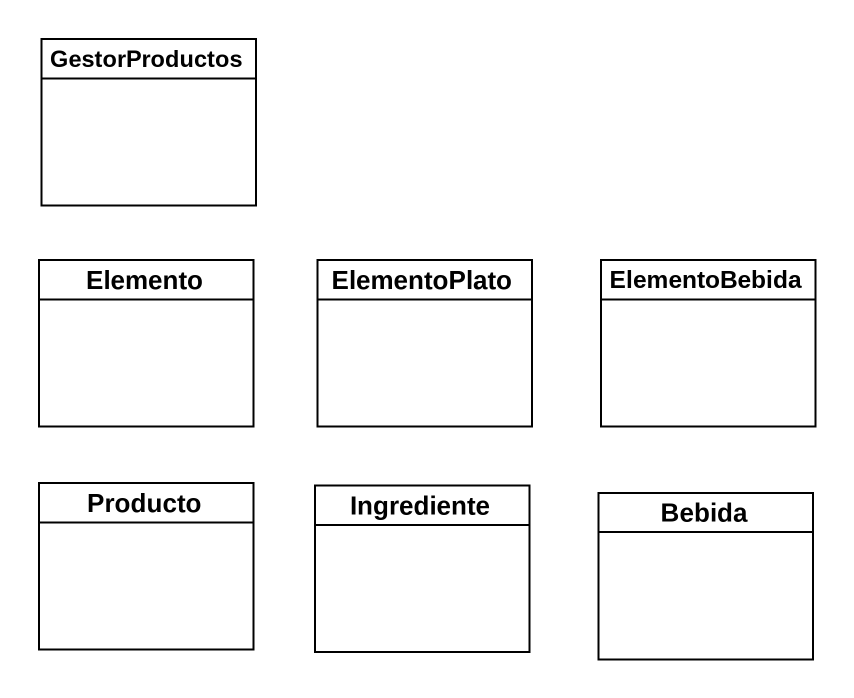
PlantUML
@startuml
hide circle
hide empty members
class GestorProductos
class Elemento
class ElementoPlato
class ElementoBebida
class Producto
class Ingrediente
class Bebida
@enduml
